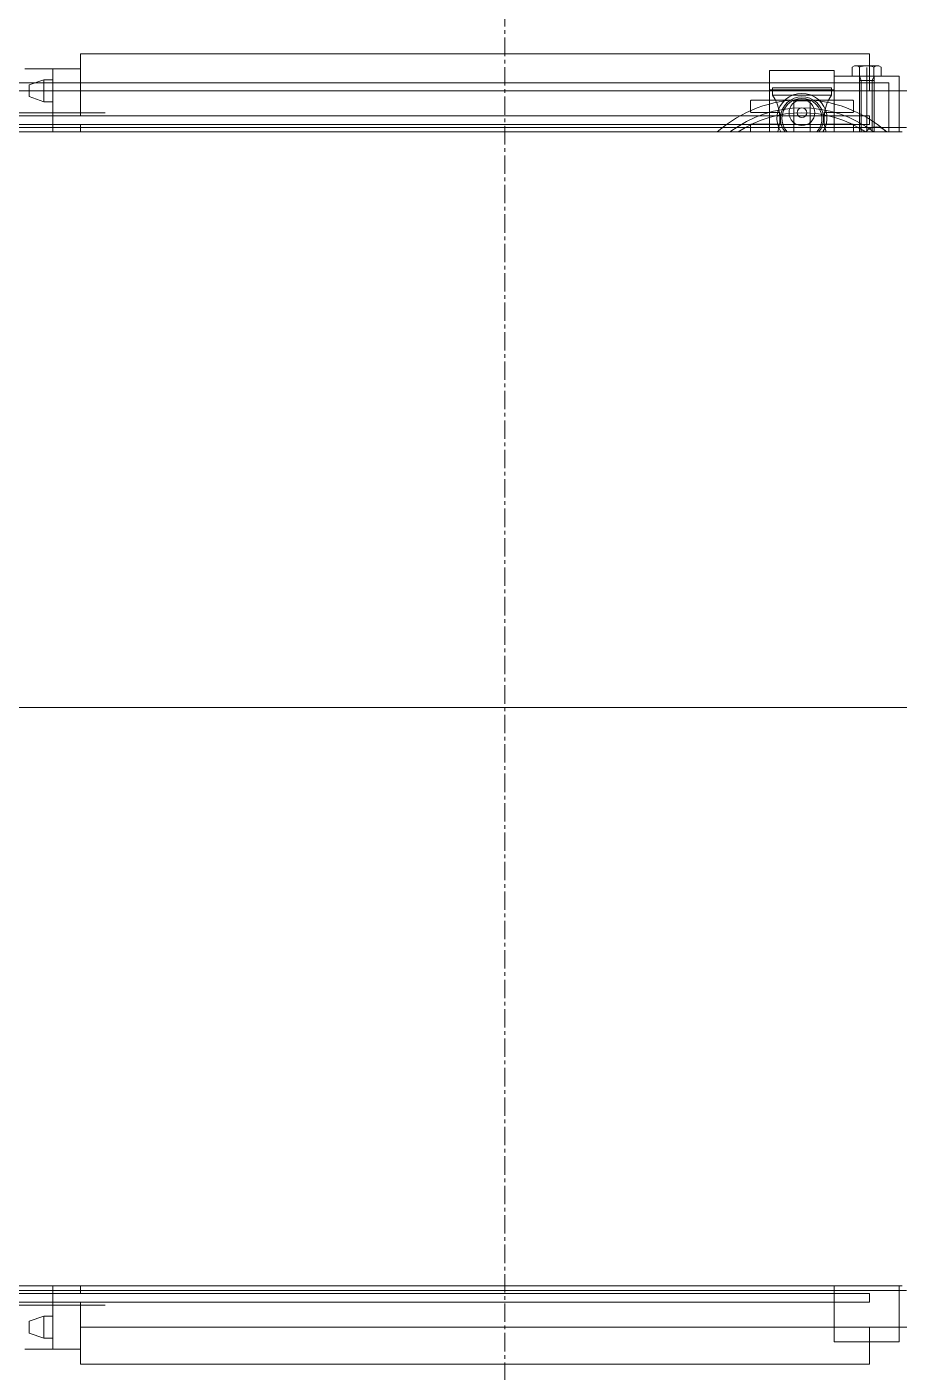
# Model space of a CAD drawing. Header units: millimetres. Extents: x 0 to 79600, y 0 to 55400.
# Drawn here: x 40085 to 40677, y 30657 to 31570 of the extents above; entities that cross this region are included whole.
import ezdxf

# ---------------------------------------------------------------- set-up
doc = ezdxf.new("R2010")
doc.units = ezdxf.units.MM
doc.header["$LTSCALE"] = 50
doc.linetypes.add('CENTER', pattern=[2, 1.25, -0.25, 0.25, -0.25])
doc.layers.add('GRID', color=7, linetype='CENTER', lineweight=5)
doc.layers.add('MACHINE', color=204, linetype='Continuous')

# ---------------------------------------------------------------- blocks, each defined once
blk = doc.blocks.new('A$C6AD54ABD')
at = {"color": 0, "linetype": 'ByBlock', "lineweight": -2}
for p, q in [((1006.1, 446.01), (470.1, 446.01)), ((470.1, 421.01), (470.1, 446.01)), ((1006.1, 421.01), (1006.1, 446.01)), ((494.1, 431.01), (450.1, 431.01)), ((450.1, 431.01), (450.1, 393.01)), ((494.1, 393.01), (494.1, 431.01)), ((1025.1, 436.01), (1006.1, 436.01)), ((1006.1, 436.01), (1006.1, 414.01)), ((1044.1, 436.01), (1025.1, 436.01)), ((1025.1, 393.01), (1025.1, 436.01)), ((1025.1, 436.01), (1025.1, 393.01)), ((470.1, 421.01), (110.1, 421.01)), ((410.1, 421.01), (450.1, 421.01)), ((450.1, 421.01), (450.1, 393.01)), ((1006.1, 421.01), (470.1, 421.01)), ((470.1, 421.01), (1006.1, 421.01)), ((1025.1, 428.51), (1031.1, 428.51)), ((1025.1, 413.51), (1025.1, 428.51)), ((1025.1, 393.01), (1025.1, 421.01)), ((1031.1, 413.51), (1031.1, 428.51)), ((1031.1, 428.51), (1041.1, 425.01)), ((1041.1, 425.01), (1041.1, 417.01)), ((1006.1, 414.01), (1006.1, 404.01)), ((1031.1, 413.51), (1025.1, 413.51)), ((1041.1, 417.01), (1031.1, 413.51)), ((1025.1, 404.01), (470.1, 404.01)), ((470.1, 398.01), (470.1, 404.01)), ((989.44, 406.01), (1040.46, 406.01)), ((1058.82, 406.01), (1002.82, 406.01)), ((2381.1, 404.01), (1025.1, 404.01)), ((445.1, 396.01), (1055.1, 396.01)), ((448.1, 393.01), (1052.1, 393.01)), ((470.1, 398.01), (1025.1, 398.01)), ((1006.1, 398.01), (1006.1, 393.01)), ((1025.1, 398.01), (2381.1, 398.01)), ((0, 0), (3658, 0)), ((1052.1, -390.99), (448.1, -390.99)), ((450.1, -390.99), (450.1, -418.99)), ((450.1, -428.99), (450.1, -390.99)), ((457.1, -390.99), (457.1, -424.49)), ((457.1, -390.99), (457.1, -424.49)), ((467.1, -428.99), (467.1, -390.99)), ((468.4, -425.99), (468.4, -390.99)), ((472.1, -390.99), (472.1, -434.85)), ((475.8, -425.99), (475.8, -390.99)), ((477.1, -390.99), (477.1, -428.99)), ((481.1, -395.69), (481.1, -390.99)), ((494.1, -390.99), (494.1, -428.99)), ((494.1, -432.69), (494.1, -390.99)), ((494.1, -419.69), (494.1, -390.99)), ((510.6, -412.19), (510.6, -390.99)), ((521.6, -390.99), (521.6, -412.19)), ((538.1, -390.99), (538.1, -430.19)), ((538.1, -390.99), (538.1, -430.18)), ((538.1, -390.99), (538.1, -432.69)), ((538.1, -390.99), (538.1, -419.69)), ((551.1, -390.99), (551.1, -395.69)), ((1006.1, -390.99), (1006.1, -395.99)), ((1006.1, -395.99), (1006.1, -390.99)), ((1025.1, -390.99), (1025.1, -433.99)), ((1025.1, -423.99), (1025.1, -390.99)), ((1025.1, -390.99), (1025.1, -433.99)), ((1055.1, -393.99), (445.1, -393.99)), ((470.1, -395.99), (1025.1, -395.99)), ((470.1, -395.99), (470.1, -401.99)), ((1025.1, -401.99), (470.1, -401.99)), ((481.6, -396.19), (481.1, -395.69)), ((501.1, -396.19), (481.6, -396.19)), ((501.1, -396.19), (501.1, -404.19)), ((531.1, -404.19), (531.1, -396.19)), ((550.6, -396.19), (531.1, -396.19)), ((550.6, -396.19), (551.1, -395.69)), ((1006.1, -401.99), (1006.1, -411.99)), ((1006.1, -411.99), (1006.1, -401.99)), ((1025.1, -395.99), (2381.1, -395.99)), ((2381.1, -401.99), (1025.1, -401.99)), ((481.1, -404.69), (481.6, -404.19)), ((481.1, -412.19), (481.1, -404.69)), ((501.1, -404.19), (481.6, -404.19)), ((550.6, -404.19), (531.1, -404.19)), ((550.6, -404.19), (551.1, -404.69)), ((551.1, -412.19), (551.1, -404.69)), ((989.44, -403.99), (1040.46, -403.99)), ((1058.82, -403.99), (1002.82, -403.99)), ((470.1, -418.99), (110.1, -418.99)), ((450.1, -418.99), (410.1, -418.99)), ((450.1, -418.99), (2387.1, -418.99)), ((1006.1, -418.99), (470.1, -418.99)), ((1006.1, -418.99), (470.1, -418.99)), ((470.1, -418.99), (1006.1, -418.99)), ((470.1, -418.99), (470.1, -443.99)), ((481.1, -412.19), (481.6, -412.69)), ((481.6, -412.69), (550.6, -412.69)), ((538.1, -419.69), (494.1, -419.69)), ((496.1, -416), (496.1, -421)), ((536.1, -416), (496.1, -416)), ((510.6, -412.19), (510.1, -412.69)), ((510.6, -412.19), (521.6, -412.19)), ((521.6, -412.19), (522.1, -412.69)), ((536.1, -421), (536.1, -416)), ((550.6, -412.69), (551.1, -412.19)), ((1006.1, -411.99), (1006.1, -418.99)), ((1006.1, -433.99), (1006.1, -411.99)), ((1006.1, -418.99), (1006.1, -443.99)), ((1031.1, -411.49), (1025.1, -411.49)), ((1025.1, -411.49), (1025.1, -426.49)), ((1031.1, -411.49), (1031.1, -426.49)), ((1041.1, -414.99), (1031.1, -411.49)), ((1041.1, -422.99), (1041.1, -414.99)), ((494.1, -428.99), (450.1, -428.99)), ((2393.1, -424.49), (457.1, -424.49)), ((481.92, -428.99), (462.29, -428.99)), ((462.29, -428.99), (462.29, -435.09)), ((467.1, -425.99), (477.1, -425.99)), ((467.1, -428.99), (468.4, -425.99)), ((467.19, -428.99), (467.19, -435.09)), ((477.1, -428.99), (475.8, -425.99)), ((477.01, -428.99), (477.01, -435.09)), ((481.92, -435.09), (481.92, -428.99)), ((496.1, -421), (536.1, -421)), ((1025.1, -426.49), (1031.1, -426.49)), ((1031.1, -426.49), (1041.1, -422.99)), ((462.29, -435.09), (463.85, -435.99)), ((463.85, -435.99), (480.35, -435.99)), ((480.35, -435.99), (481.92, -435.09)), ((538.1, -432.69), (494.1, -432.69)), ((1025.1, -433.99), (1006.1, -433.99)), ((1025.1, -433.99), (1044.1, -433.99)), ((1006.1, -443.99), (470.1, -443.99))]:
    blk.add_line(p, q, dxfattribs=at)
for radius in [8.75, 3.25]:
    blk.add_circle((516.1, -404.09), radius, dxfattribs=at)
for centre, radius, start, end in [((516.1, -326.09), 86.75, 228.42838, 311.57162), ((465.73, -385.64), 8.75, 217.6563, 322.3437), ((516.1, -326.09), 81.25, 233.01273, 306.98727), ((516.1, -326.09), 78, 236.31003, 303.68997), ((473, -400), 28.1, 325.29195, 18.70814), ((516.1, -400.19), 17, 147.23624, 32.76376), ((516.1, -400.19), 17, 147.23624, 32.76376), ((516.1, -400.19), 14.7, 141.25537, 38.74463), ((516.1, -400.19), 13.6, 137.43155, 42.56845), ((559.2, -400), 28.1, 161.29186, 214.70805), ((464.74, -432.21), 3.78, 270, 310.4299), ((472.1, -422.21), 13.78, 249.13594, 290.86406), ((479.46, -432.21), 3.78, 229.5701, 270)]:
    blk.add_arc(centre, radius, start, end, dxfattribs=at)

msp = doc.modelspace()

# ---------------------------------------------------------------- linework, layer by layer
at = {"layer": 'GRID', "ltscale": 0.2}
msp.add_line((40409.58, 9850.69), (40409.58, 40454.37), dxfattribs=at)

# ---------------------------------------------------------------- block references
at = {"layer": 'MACHINE', "lineweight": 5, "rotation": 180}
msp.add_blockref('A$C6AD54ABD', (41127.58, 31108.1), dxfattribs=at)

doc.saveas('drawing.dxf')
